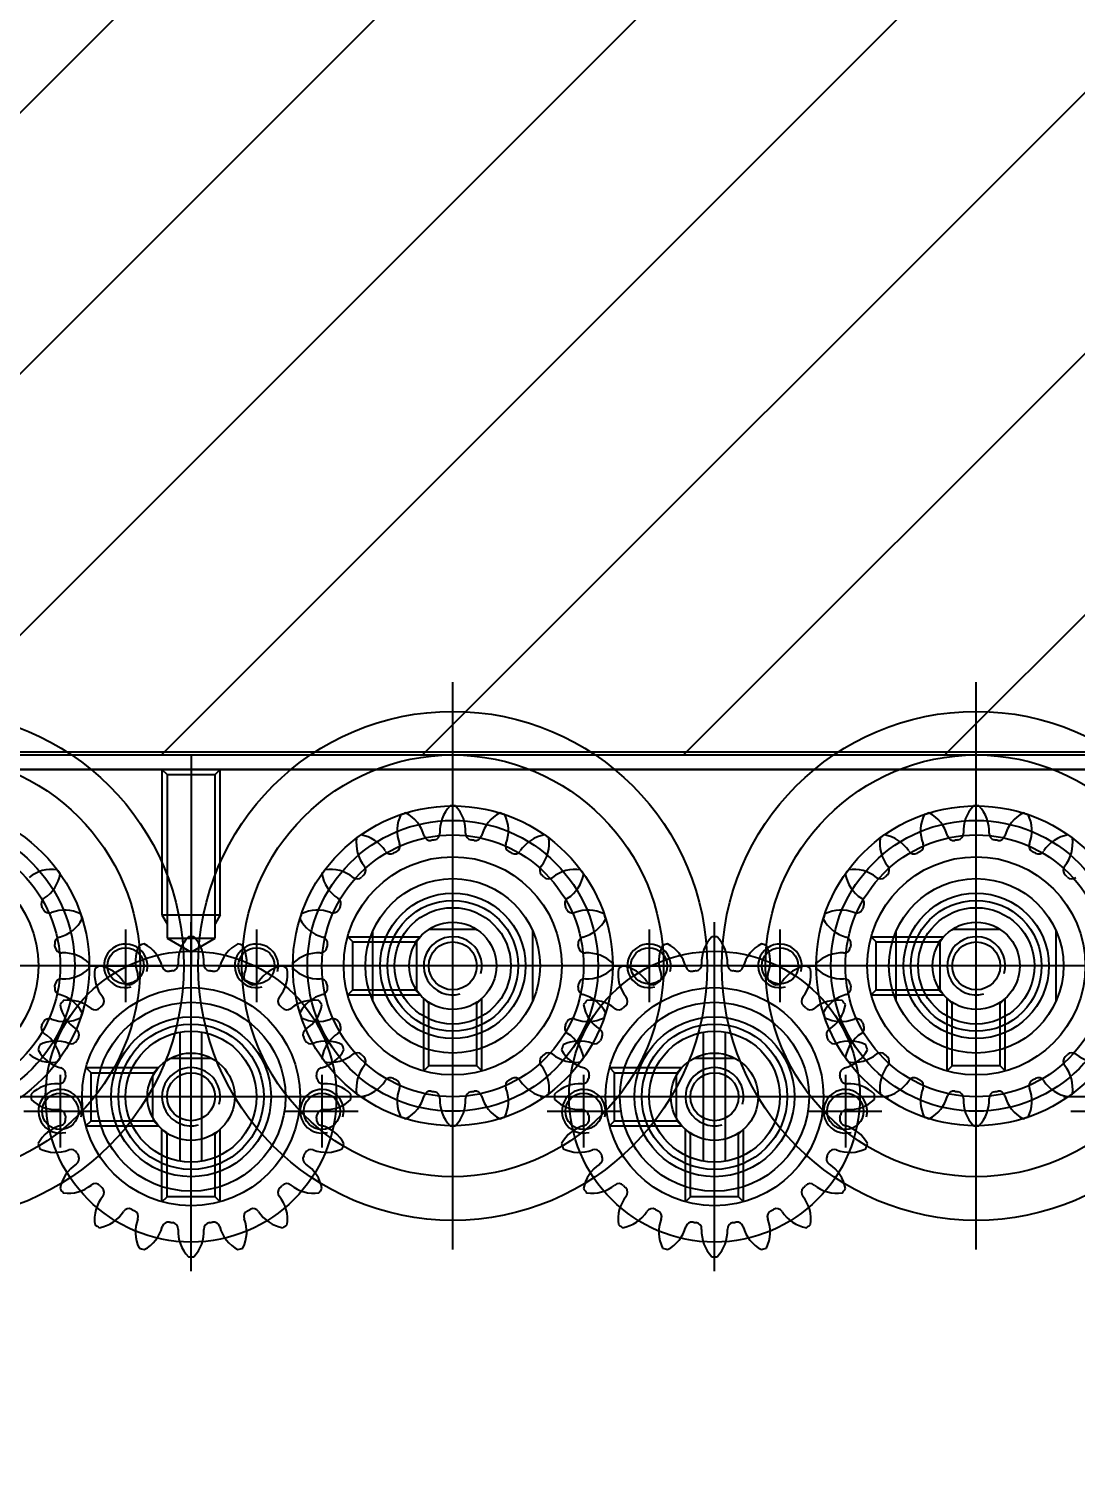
# Model space of a CAD drawing. Header units: inches. Extents: x 0 to 77285, y -118 to 40065.
# Drawn here: x 15942.5 to 16014.5, y 25645.6 to 25745.5 of the extents above; entities that cross this region are included whole.
import ezdxf

# ---------------------------------------------------------------- set-up
doc = ezdxf.new("R2010")
doc.units = ezdxf.units.IN
doc.header["$LTSCALE"] = 5
doc.header["$MEASUREMENT"] = 0
doc.layers.add('A', color=8, linetype='Continuous')
doc.styles.add('SCI', font='')
doc.styles.get('SCI').set_extended_font_data('Gulim')
doc.dimstyles.new('SCH', dxfattribs={"dimtxt": 2.5, "dimasz": 2, "dimexe": 1.25, "dimexo": 0.625, "dimtad": 1, "dimdec": 8, "dimtxsty": 'SCI', "dimcen": 2.5, "dimclrd": 4, "dimclre": 4, "dimclrt": 7, "dimadec": 8, "dimazin": 2, "dimtfac": 1, "dimtdec": 8, "dimtmove": 0, "dimatfit": 3, "dimfxl": 1, "dimarcsym": 0})

# ---------------------------------------------------------------- blocks, each defined once
blk = doc.blocks.new('A$Cc399747e')
h = blk.add_hatch()
h.set_pattern_fill('ANSI31', color=256, scale=4)
h.set_pattern_definition([(45, (8624.277, 63861.461), (-8.980256, 8.980256), [])])
h.paths.add_polyline_path([(1444.797, 581), (1044.797, 581), (1044.797, 281), (1444.797, 281)])
for p, q in [((1293.797, 616.5), (1293.797, 592.5)), ((1329.797, 616.5), (1329.797, 592.5)), ((1275.797, 615), (1275.797, 576)), ((1311.797, 615), (1311.797, 576)), ((1291.797, 611.729), (1291.797, 606.736)), ((1291.797, 611.729), (1292.147, 611.379)), ((1293.797, 612), (1293.797, 597)), ((1295.797, 611.729), (1295.447, 611.379)), ((1295.797, 611.729), (1295.797, 606.736)), ((1327.797, 611.729), (1327.797, 606.736)), ((1327.797, 611.729), (1328.147, 611.379)), ((1329.797, 612), (1329.797, 597)), ((1331.797, 611.729), (1331.447, 611.379)), ((1331.797, 611.729), (1331.797, 606.736)), ((1292.147, 611.379), (1295.447, 611.379)), ((1292.147, 611.379), (1292.147, 607.086)), ((1295.447, 611.379), (1295.447, 607.086)), ((1328.147, 611.379), (1331.447, 611.379)), ((1328.147, 611.379), (1328.147, 607.086)), ((1331.447, 611.379), (1331.447, 607.086)), ((1293.797, 610), (1293.797, 599)), ((1329.797, 610), (1329.797, 599)), ((1275.797, 608.5), (1275.797, 582.5)), ((1293.047, 608.937), (1293.047, 600.063)), ((1294.547, 608.937), (1294.547, 600.063)), ((1311.797, 608.5), (1311.797, 582.5)), ((1329.047, 608.937), (1329.047, 600.063)), ((1330.547, 608.937), (1330.547, 600.063)), ((1275.797, 607.5), (1275.797, 583.5)), ((1284.797, 603), (1284.797, 608)), ((1302.797, 603), (1302.797, 608)), ((1311.797, 607.5), (1311.797, 583.5)), ((1320.797, 603), (1320.797, 608)), ((1338.797, 603), (1338.797, 608)), ((1292.147, 607.086), (1291.797, 606.736)), ((1292.147, 607.086), (1292.277, 607.086)), ((1295.318, 607.086), (1295.447, 607.086)), ((1295.447, 607.086), (1295.797, 606.736)), ((1301.026, 606.5), (1296.033, 606.5)), ((1296.383, 606.15), (1296.033, 606.5)), ((1301.026, 606.5), (1300.676, 606.15)), ((1328.147, 607.086), (1327.797, 606.736)), ((1328.147, 607.086), (1328.277, 607.086)), ((1331.318, 607.086), (1331.447, 607.086)), ((1331.447, 607.086), (1331.797, 606.736)), ((1337.026, 606.5), (1332.033, 606.5)), ((1332.383, 606.15), (1332.033, 606.5)), ((1337.026, 606.5), (1336.676, 606.15)), ((1269.297, 605.5), (1264.297, 605.5)), ((1287.297, 605.5), (1282.297, 605.5)), ((1296.383, 606.15), (1296.383, 606.021)), ((1300.676, 606.15), (1296.383, 606.15)), ((1296.438, 603.077), (1296.438, 605.923)), ((1305.297, 605.5), (1300.297, 605.5)), ((1300.676, 606.15), (1300.676, 602.85)), ((1323.297, 605.5), (1318.297, 605.5)), ((1332.383, 606.15), (1332.383, 606.021)), ((1336.676, 606.15), (1332.383, 606.15)), ((1332.438, 603.077), (1332.438, 605.923)), ((1341.297, 605.5), (1336.297, 605.5)), ((1336.676, 606.15), (1336.676, 602.85)), ((1245.797, 604.5), (1269.797, 604.5)), ((1281.797, 604.5), (1305.797, 604.5)), ((1286.297, 604.5), (1301.297, 604.5)), ((1288.297, 604.5), (1299.297, 604.5)), ((1317.797, 604.5), (1341.797, 604.5)), ((1322.297, 604.5), (1337.297, 604.5)), ((1324.297, 604.5), (1335.297, 604.5)), ((1273.797, 602.729), (1273.797, 597.736)), ((1273.797, 602.729), (1274.147, 602.379)), ((1277.797, 602.729), (1277.447, 602.379)), ((1277.797, 602.729), (1277.797, 597.736)), ((1296.383, 602.85), (1296.033, 602.5)), ((1301.026, 602.5), (1296.033, 602.5)), ((1296.383, 602.979), (1296.383, 602.85)), ((1300.676, 602.85), (1296.383, 602.85)), ((1301.026, 602.5), (1300.676, 602.85)), ((1309.797, 602.729), (1309.797, 597.736)), ((1309.797, 602.729), (1310.147, 602.379)), ((1313.797, 602.729), (1313.447, 602.379)), ((1313.797, 602.729), (1313.797, 597.736)), ((1332.383, 602.85), (1332.033, 602.5)), ((1337.026, 602.5), (1332.033, 602.5)), ((1332.383, 602.979), (1332.383, 602.85)), ((1336.676, 602.85), (1332.383, 602.85)), ((1337.026, 602.5), (1336.676, 602.85)), ((1274.147, 602.379), (1277.447, 602.379)), ((1274.147, 602.379), (1274.147, 598.086)), ((1277.447, 602.379), (1277.447, 598.086)), ((1295.22, 601.859), (1292.374, 601.859)), ((1310.147, 602.379), (1313.447, 602.379)), ((1310.147, 602.379), (1310.147, 598.086)), ((1313.447, 602.379), (1313.447, 598.086)), ((1331.22, 601.859), (1328.374, 601.859)), ((1270.297, 597.898), (1270.297, 593.102)), ((1274.147, 598.086), (1273.797, 597.736)), ((1274.147, 598.086), (1274.277, 598.086)), ((1277.318, 598.086), (1277.447, 598.086)), ((1277.447, 598.086), (1277.797, 597.736)), ((1283.026, 597.5), (1278.033, 597.5)), ((1278.383, 597.15), (1278.033, 597.5)), ((1281.297, 597.898), (1281.297, 593.102)), ((1283.026, 597.5), (1282.676, 597.15)), ((1289.297, 593), (1289.297, 598)), ((1298.297, 593), (1298.297, 598)), ((1306.297, 597.898), (1306.297, 593.102)), ((1310.147, 598.086), (1309.797, 597.736)), ((1310.147, 598.086), (1310.277, 598.086)), ((1313.318, 598.086), (1313.447, 598.086)), ((1313.447, 598.086), (1313.797, 597.736)), ((1319.026, 597.5), (1314.033, 597.5)), ((1314.383, 597.15), (1314.033, 597.5)), ((1317.297, 597.898), (1317.297, 593.102)), ((1319.026, 597.5), (1318.676, 597.15)), ((1325.297, 593), (1325.297, 598)), ((1334.297, 593), (1334.297, 598)), ((1278.298, 593.843), (1278.298, 597.157)), ((1278.383, 597.15), (1278.383, 597.021)), ((1282.676, 597.15), (1278.383, 597.15)), ((1282.676, 597.15), (1282.676, 593.85)), ((1314.298, 593.843), (1314.298, 597.157)), ((1314.383, 597.15), (1314.383, 597.021)), ((1318.676, 597.15), (1314.383, 597.15)), ((1318.676, 597.15), (1318.676, 593.85)), ((1256.297, 595.5), (1295.297, 595.5)), ((1262.797, 595.5), (1288.797, 595.5)), ((1263.797, 595.5), (1287.797, 595.5)), ((1291.797, 595.5), (1286.797, 595.5)), ((1292.297, 595.5), (1331.297, 595.5)), ((1300.797, 595.5), (1295.797, 595.5)), ((1298.797, 595.5), (1324.797, 595.5)), ((1299.797, 595.5), (1323.797, 595.5)), ((1327.797, 595.5), (1322.797, 595.5)), ((1328.297, 595.5), (1367.297, 595.5)), ((1329.797, 581), (1329.797, 595.553)), ((1336.797, 595.5), (1331.797, 595.5)), ((1334.797, 595.5), (1360.797, 595.5)), ((1335.797, 595.5), (1359.797, 595.5)), ((1329.797, 594.553), (1328.147, 593.6)), ((1331.447, 593.6), (1329.797, 594.553)), ((1278.383, 593.85), (1278.033, 593.5)), ((1283.026, 593.5), (1278.033, 593.5)), ((1278.383, 593.979), (1278.383, 593.85)), ((1282.676, 593.85), (1278.383, 593.85)), ((1283.026, 593.5), (1282.676, 593.85)), ((1314.383, 593.85), (1314.033, 593.5)), ((1319.026, 593.5), (1314.033, 593.5)), ((1314.383, 593.979), (1314.383, 593.85)), ((1318.676, 593.85), (1314.383, 593.85)), ((1319.026, 593.5), (1318.676, 593.85)), ((1331.447, 593.6), (1328.147, 593.6)), ((1328.147, 593.6), (1328.147, 582.35)), ((1331.447, 582.35), (1331.447, 593.6)), ((1274.14, 592.999), (1277.454, 592.999)), ((1310.14, 592.999), (1313.454, 592.999)), ((1327.797, 592), (1328.147, 592.606)), ((1331.797, 592), (1331.447, 592.606)), ((1331.797, 592), (1327.797, 592)), ((1327.797, 592), (1327.797, 582)), ((1331.797, 582), (1331.797, 592)), ((1617.797, 582), (1042.797, 582)), ((1328.147, 582.35), (1327.797, 582)), ((1331.447, 582.35), (1328.147, 582.35)), ((1331.797, 582), (1331.447, 582.35)), ((1444.797, 581), (1044.797, 581)), ((1444.797, 581), (1044.797, 581))]:
    blk.add_line(p, q)
at = {"ltscale": 3}
for p, q in [((1042.797, 582), (1617.797, 582)), ((1042.797, 580.8), (1617.797, 580.8))]:
    blk.add_line(p, q, dxfattribs=at)
for centre, radius in [((1293.797, 604.5), 10), ((1329.797, 604.5), 10), ((1275.797, 595.5), 17.5), ((1311.797, 595.5), 17.5), ((1347.797, 595.5), 17.5), ((1293.797, 604.5), 7.5), ((1329.797, 604.5), 7.5), ((1293.797, 604.5), 6.5), ((1329.797, 604.5), 6.5), ((1275.797, 595.5), 14.5), ((1293.797, 604.5), 5.5), ((1293.797, 604.5), 5), ((1311.797, 595.5), 14.5), ((1329.797, 604.5), 5.5), ((1329.797, 604.5), 5), ((1347.797, 595.5), 14.5), ((1293.797, 604.5), 4.5), ((1293.797, 604.5), 4.5), ((1329.797, 604.5), 4.5), ((1329.797, 604.5), 4.5), ((1293.797, 604.5), 3), ((1293.797, 604.5), 3), ((1329.797, 604.5), 3), ((1329.797, 604.5), 3), ((1275.797, 595.5), 11), ((1284.797, 605.5), 1.25), ((1311.797, 595.5), 11), ((1302.797, 605.5), 1.25), ((1320.797, 605.5), 1.25), ((1347.797, 595.5), 11), ((1338.797, 605.5), 1.25), ((1275.797, 595.5), 10), ((1293.797, 604.5), 1.65), ((1311.797, 595.5), 10), ((1329.797, 604.5), 1.65), ((1347.797, 595.5), 10), ((1275.797, 595.5), 9), ((1311.797, 595.5), 9), ((1347.797, 595.5), 9), ((1275.797, 595.5), 7.5), ((1311.797, 595.5), 7.5), ((1347.797, 595.5), 7.5), ((1275.797, 595.5), 6), ((1311.797, 595.5), 6), ((1275.797, 595.5), 5), ((1311.797, 595.5), 5), ((1275.797, 595.5), 4.5), ((1275.797, 595.5), 4), ((1311.797, 595.5), 4.5), ((1311.797, 595.5), 4), ((1275.797, 595.5), 3), ((1275.797, 595.5), 3), ((1311.797, 595.5), 3), ((1311.797, 595.5), 3), ((1275.797, 595.5), 1.65), ((1289.297, 595.5), 1.25), ((1298.297, 595.5), 1.25), ((1311.797, 595.5), 1.65), ((1325.297, 595.5), 1.25), ((1334.297, 595.5), 1.25)]:
    blk.add_circle(centre, radius)
for centre, radius, start, end in [((1295.409, 613.758), 2.5, 135.86546, 183.15785), ((1293.797, 604.5), 11, 90, 90.94936), ((1293.797, 604.5), 11, 89.05064, 90), ((1292.185, 613.758), 2.5, 356.84215, 44.13454), ((1331.409, 613.758), 2.5, 135.86546, 183.15785), ((1329.797, 604.5), 11, 90, 90.94936), ((1329.797, 604.5), 11, 89.05064, 90), ((1328.185, 613.758), 2.5, 356.84215, 44.13454), ((1292.47, 613.803), 2.5, 153.86546, 201.15785), ((1293.797, 604.5), 11, 108, 108.94936), ((1293.797, 604.5), 11, 107.05064, 108), ((1289.403, 612.806), 2.5, 14.84215, 62.13454), ((1298.191, 612.806), 2.5, 117.86546, 165.15785), ((1293.797, 604.5), 11, 72, 72.94936), ((1293.797, 604.5), 11, 71.05064, 72), ((1295.125, 613.803), 2.5, 338.84215, 26.13454), ((1328.47, 613.803), 2.5, 153.86546, 201.15785), ((1329.797, 604.5), 11, 108, 108.94936), ((1329.797, 604.5), 11, 107.05064, 108), ((1325.403, 612.806), 2.5, 14.84215, 62.13454), ((1334.191, 612.806), 2.5, 117.86546, 165.15785), ((1329.797, 604.5), 11, 72, 72.94936), ((1329.797, 604.5), 11, 71.05064, 72), ((1331.125, 613.803), 2.5, 338.84215, 26.13454), ((1293.797, 604.5), 11, 125.05064, 126), ((1287.052, 611.042), 2.5, 32.84215, 80.13454), ((1292.247, 613.56), 0.442, 194.84215, 279.71096), ((1292.472, 613.596), 0.442, 278.28904, 3.15785), ((1295.122, 613.596), 0.442, 176.84215, 261.71096), ((1295.348, 613.56), 0.442, 260.28904, 345.15785), ((1300.543, 611.042), 2.5, 99.86546, 147.15785), ((1293.797, 604.5), 11, 54, 54.94936), ((1329.797, 604.5), 11, 125.05064, 126), ((1323.052, 611.042), 2.5, 32.84215, 80.13454), ((1328.247, 613.56), 0.442, 194.84215, 279.71096), ((1328.472, 613.596), 0.442, 278.28904, 3.15785), ((1331.122, 613.596), 0.442, 176.84215, 261.71096), ((1331.348, 613.56), 0.442, 260.28904, 345.15785), ((1336.543, 611.042), 2.5, 99.86546, 147.15785), ((1329.797, 604.5), 11, 54, 54.94936), ((1289.66, 612.937), 2.5, 171.86546, 219.15785), ((1293.797, 604.5), 11, 126, 126.94936), ((1289.726, 612.741), 0.442, 296.28904, 21.15785), ((1293.797, 604.5), 8.75, 99, 99.71096), ((1293.797, 604.5), 8.75, 98.28904, 99), ((1293.797, 604.5), 8.75, 81, 81.71096), ((1293.797, 604.5), 8.75, 80.28904, 81), ((1297.868, 612.741), 0.442, 158.84215, 243.71096), ((1297.935, 612.937), 2.5, 320.84215, 8.13454), ((1293.797, 604.5), 11, 53.05064, 54), ((1325.66, 612.937), 2.5, 171.86546, 219.15785), ((1329.797, 604.5), 11, 126, 126.94936), ((1325.726, 612.741), 0.442, 296.28904, 21.15785), ((1329.797, 604.5), 8.75, 99, 99.71096), ((1329.797, 604.5), 8.75, 98.28904, 99), ((1329.797, 604.5), 8.75, 81, 81.71096), ((1329.797, 604.5), 8.75, 80.28904, 81), ((1333.868, 612.741), 0.442, 158.84215, 243.71096), ((1333.935, 612.937), 2.5, 320.84215, 8.13454), ((1329.797, 604.5), 11, 53.05064, 54), ((1289.523, 612.637), 0.442, 212.84215, 297.71096), ((1293.797, 604.5), 8.75, 117, 117.71096), ((1293.797, 604.5), 8.75, 116.28904, 117), ((1293.797, 604.5), 8.75, 63, 63.71096), ((1293.797, 604.5), 8.75, 62.28904, 63), ((1298.071, 612.637), 0.442, 242.28904, 327.15785), ((1325.523, 612.637), 0.442, 212.84215, 297.71096), ((1329.797, 604.5), 8.75, 117, 117.71096), ((1329.797, 604.5), 8.75, 116.28904, 117), ((1329.797, 604.5), 8.75, 63, 63.71096), ((1329.797, 604.5), 8.75, 62.28904, 63), ((1334.071, 612.637), 0.442, 242.28904, 327.15785), ((1293.797, 604.5), 11, 144, 144.94936), ((1287.255, 611.246), 2.5, 189.86546, 237.15785), ((1293.797, 604.5), 11, 143.05064, 144), ((1285.36, 608.637), 2.5, 50.84215, 98.13454), ((1287.218, 610.918), 0.442, 230.84215, 315.71096), ((1293.797, 604.5), 8.75, 135, 135.71096), ((1293.797, 604.5), 8.75, 134.28904, 135), ((1287.379, 611.08), 0.442, 314.28904, 39.15785), ((1300.215, 611.08), 0.442, 140.84215, 225.71096), ((1293.797, 604.5), 8.75, 45, 45.71096), ((1293.797, 604.5), 8.75, 44.28904, 45), ((1300.377, 610.918), 0.442, 224.28904, 309.15785), ((1302.234, 608.637), 2.5, 81.86546, 129.15785), ((1300.339, 611.246), 2.5, 302.84215, 350.13454), ((1293.797, 604.5), 11, 36, 36.94936), ((1293.797, 604.5), 11, 35.05064, 36), ((1329.797, 604.5), 11, 144, 144.94936), ((1323.255, 611.246), 2.5, 189.86546, 237.15785), ((1329.797, 604.5), 11, 143.05064, 144), ((1321.36, 608.637), 2.5, 50.84215, 98.13454), ((1323.218, 610.918), 0.442, 230.84215, 315.71096), ((1329.797, 604.5), 8.75, 135, 135.71096), ((1329.797, 604.5), 8.75, 134.28904, 135), ((1323.379, 611.08), 0.442, 314.28904, 39.15785), ((1336.215, 611.08), 0.442, 140.84215, 225.71096), ((1329.797, 604.5), 8.75, 45, 45.71096), ((1329.797, 604.5), 8.75, 44.28904, 45), ((1336.377, 610.918), 0.442, 224.28904, 309.15785), ((1338.234, 608.637), 2.5, 81.86546, 129.15785), ((1336.339, 611.246), 2.5, 302.84215, 350.13454), ((1329.797, 604.5), 11, 36, 36.94936), ((1329.797, 604.5), 11, 35.05064, 36), ((1285.66, 608.774), 0.442, 332.28904, 57.15785), ((1293.797, 604.5), 8.75, 153, 153.71096), ((1293.797, 604.5), 8.75, 152.28904, 153), ((1301.935, 608.774), 0.442, 122.84215, 207.71096), ((1293.797, 604.5), 8.75, 27, 27.71096), ((1293.797, 604.5), 8.75, 26.28904, 27), ((1321.66, 608.774), 0.442, 332.28904, 57.15785), ((1329.797, 604.5), 8.75, 153, 153.71096), ((1329.797, 604.5), 8.75, 152.28904, 153), ((1337.935, 608.774), 0.442, 122.84215, 207.71096), ((1329.797, 604.5), 8.75, 27, 27.71096), ((1329.797, 604.5), 8.75, 26.28904, 27), ((1293.797, 604.5), 11, 162, 162.94936), ((1285.491, 608.894), 2.5, 207.86546, 255.15785), ((1293.797, 604.5), 11, 161.05064, 162), ((1284.495, 605.828), 2.5, 68.84215, 116.13454), ((1285.556, 608.571), 0.442, 248.84215, 333.71096), ((1302.038, 608.571), 0.442, 206.28904, 291.15785), ((1303.1, 605.828), 2.5, 63.86546, 111.15785), ((1302.104, 608.894), 2.5, 284.84215, 332.13454), ((1293.797, 604.5), 11, 18, 18.94936), ((1293.797, 604.5), 11, 17.05064, 18), ((1329.797, 604.5), 11, 162, 162.94936), ((1321.491, 608.894), 2.5, 207.86546, 255.15785), ((1329.797, 604.5), 11, 161.05064, 162), ((1320.495, 605.828), 2.5, 68.84215, 116.13454), ((1321.556, 608.571), 0.442, 248.84215, 333.71096), ((1338.038, 608.571), 0.442, 206.28904, 291.15785), ((1339.1, 605.828), 2.5, 63.86546, 111.15785), ((1338.104, 608.894), 2.5, 284.84215, 332.13454), ((1329.797, 604.5), 11, 18, 18.94936), ((1329.797, 604.5), 11, 17.05064, 18), ((1277.409, 604.758), 2.5, 135.86546, 183.15785), ((1275.797, 595.5), 11, 90, 90.94936), ((1275.797, 595.5), 11, 89.05064, 90), ((1274.185, 604.758), 2.5, 356.84215, 44.13454), ((1284.797, 605.5), 1.5, 165, 105), ((1284.737, 606.051), 0.442, 350.28904, 75.15785), ((1293.797, 604.5), 2, 165, 105), ((1302.797, 605.5), 1.5, 165, 105), ((1302.857, 606.051), 0.442, 104.84215, 189.71096), ((1313.409, 604.758), 2.5, 135.86546, 183.15785), ((1311.797, 595.5), 11, 90, 90.94936), ((1311.797, 595.5), 11, 89.05064, 90), ((1310.185, 604.758), 2.5, 356.84215, 44.13454), ((1320.797, 605.5), 1.5, 165, 105), ((1320.737, 606.051), 0.442, 350.28904, 75.15785), ((1329.797, 604.5), 2, 165, 105), ((1338.797, 605.5), 1.5, 165, 105), ((1338.857, 606.051), 0.442, 104.84215, 189.71096), ((1274.47, 604.803), 2.5, 153.86546, 201.15785), ((1275.797, 595.5), 11, 108, 108.94936), ((1275.797, 595.5), 11, 107.05064, 108), ((1271.403, 603.806), 2.5, 14.84215, 62.13454), ((1280.191, 603.806), 2.5, 117.86546, 165.15785), ((1275.797, 595.5), 11, 72, 72.94936), ((1275.797, 595.5), 11, 71.05064, 72), ((1277.125, 604.803), 2.5, 338.84215, 26.13454), ((1284.702, 605.825), 0.442, 266.84215, 351.71096), ((1293.797, 604.5), 8.75, 171, 171.71096), ((1293.797, 604.5), 8.75, 170.28904, 171), ((1293.797, 604.5), 8.75, 9, 9.71096), ((1293.797, 604.5), 8.75, 8.28904, 9), ((1302.893, 605.825), 0.442, 188.28904, 273.15785), ((1310.47, 604.803), 2.5, 153.86546, 201.15785), ((1311.797, 595.5), 11, 108, 108.94936), ((1311.797, 595.5), 11, 107.05064, 108), ((1307.403, 603.806), 2.5, 14.84215, 62.13454), ((1316.191, 603.806), 2.5, 117.86546, 165.15785), ((1311.797, 595.5), 11, 72, 72.94936), ((1311.797, 595.5), 11, 71.05064, 72), ((1313.125, 604.803), 2.5, 338.84215, 26.13454), ((1320.702, 605.825), 0.442, 266.84215, 351.71096), ((1329.797, 604.5), 8.75, 171, 171.71096), ((1329.797, 604.5), 8.75, 170.28904, 171), ((1329.797, 604.5), 8.75, 9, 9.71096), ((1329.797, 604.5), 8.75, 8.28904, 9), ((1338.893, 605.825), 0.442, 188.28904, 273.15785), ((1275.797, 595.5), 11, 125.05064, 126), ((1269.052, 602.042), 2.5, 32.84215, 80.13454), ((1274.472, 604.596), 0.442, 278.28904, 3.15785), ((1277.122, 604.596), 0.442, 176.84215, 261.71096), ((1282.543, 602.042), 2.5, 99.86546, 147.15785), ((1275.797, 595.5), 11, 54, 54.94936), ((1293.797, 604.5), 11, 179.05064, 180), ((1293.797, 604.5), 11, 180, 180.94936), ((1284.54, 602.888), 2.5, 86.84215, 134.13454), ((1303.055, 602.888), 2.5, 45.86546, 93.15785), ((1293.797, 604.5), 11, 360, 0.94936), ((1293.797, 604.5), 11, 359.05064, 0), ((1311.797, 595.5), 11, 125.05064, 126), ((1305.052, 602.042), 2.5, 32.84215, 80.13454), ((1310.472, 604.596), 0.442, 278.28904, 3.15785), ((1313.122, 604.596), 0.442, 176.84215, 261.71096), ((1318.543, 602.042), 2.5, 99.86546, 147.15785), ((1311.797, 595.5), 11, 54, 54.94936), ((1329.797, 604.5), 11, 179.05064, 180), ((1329.797, 604.5), 11, 180, 180.94936), ((1320.54, 602.888), 2.5, 86.84215, 134.13454), ((1339.055, 602.888), 2.5, 45.86546, 93.15785), ((1329.797, 604.5), 11, 360, 0.94936), ((1329.797, 604.5), 11, 359.05064, 0), ((1271.66, 603.937), 2.5, 171.86546, 219.15785), ((1275.797, 595.5), 11, 126, 126.94936), ((1271.726, 603.741), 0.442, 296.28904, 21.15785), ((1274.247, 604.56), 0.442, 194.84215, 279.71096), ((1275.797, 595.5), 8.75, 99, 99.71096), ((1275.797, 595.5), 8.75, 98.28904, 99), ((1275.797, 595.5), 8.75, 81, 81.71096), ((1275.797, 595.5), 8.75, 80.28904, 81), ((1277.348, 604.56), 0.442, 260.28904, 345.15785), ((1279.868, 603.741), 0.442, 158.84215, 243.71096), ((1279.935, 603.937), 2.5, 320.84215, 8.13454), ((1275.797, 595.5), 11, 53.05064, 54), ((1284.54, 606.112), 2.5, 225.86546, 273.15785), ((1284.702, 603.175), 0.442, 8.28904, 93.15785), ((1302.893, 603.175), 0.442, 86.84215, 171.71096), ((1303.055, 606.112), 2.5, 266.84215, 314.13454), ((1307.66, 603.937), 2.5, 171.86546, 219.15785), ((1311.797, 595.5), 11, 126, 126.94936), ((1307.726, 603.741), 0.442, 296.28904, 21.15785), ((1310.247, 604.56), 0.442, 194.84215, 279.71096), ((1311.797, 595.5), 8.75, 99, 99.71096), ((1311.797, 595.5), 8.75, 98.28904, 99), ((1311.797, 595.5), 8.75, 81, 81.71096), ((1311.797, 595.5), 8.75, 80.28904, 81), ((1313.348, 604.56), 0.442, 260.28904, 345.15785), ((1315.868, 603.741), 0.442, 158.84215, 243.71096), ((1315.935, 603.937), 2.5, 320.84215, 8.13454), ((1311.797, 595.5), 11, 53.05064, 54), ((1320.54, 606.112), 2.5, 225.86546, 273.15785), ((1320.702, 603.175), 0.442, 8.28904, 93.15785), ((1338.893, 603.175), 0.442, 86.84215, 171.71096), ((1339.055, 606.112), 2.5, 266.84215, 314.13454), ((1271.523, 603.637), 0.442, 212.84215, 297.71096), ((1275.797, 595.5), 8.75, 117, 117.71096), ((1275.797, 595.5), 8.75, 116.28904, 117), ((1275.797, 595.5), 8.75, 63, 63.71096), ((1275.797, 595.5), 8.75, 62.28904, 63), ((1280.071, 603.637), 0.442, 242.28904, 327.15785), ((1285.491, 600.106), 2.5, 104.84215, 152.13454), ((1284.737, 602.95), 0.442, 284.84215, 9.71096), ((1293.797, 604.5), 8.75, 188.28904, 189), ((1293.797, 604.5), 8.75, 189, 189.71096), ((1302.857, 602.95), 0.442, 170.28904, 255.15785), ((1293.797, 604.5), 8.75, 350.28904, 351), ((1293.797, 604.5), 8.75, 351, 351.71096), ((1302.104, 600.106), 2.5, 27.86546, 75.15785), ((1307.523, 603.637), 0.442, 212.84215, 297.71096), ((1311.797, 595.5), 8.75, 117, 117.71096), ((1311.797, 595.5), 8.75, 116.28904, 117), ((1311.797, 595.5), 8.75, 63, 63.71096), ((1311.797, 595.5), 8.75, 62.28904, 63), ((1316.071, 603.637), 0.442, 242.28904, 327.15785), ((1321.491, 600.106), 2.5, 104.84215, 152.13454), ((1320.737, 602.95), 0.442, 284.84215, 9.71096), ((1329.797, 604.5), 8.75, 188.28904, 189), ((1329.797, 604.5), 8.75, 189, 189.71096), ((1338.857, 602.95), 0.442, 170.28904, 255.15785), ((1329.797, 604.5), 8.75, 350.28904, 351), ((1329.797, 604.5), 8.75, 351, 351.71096), ((1338.104, 600.106), 2.5, 27.86546, 75.15785), ((1267.36, 599.637), 2.5, 50.84215, 98.13454), ((1269.218, 601.918), 0.442, 230.84215, 315.71096), ((1275.797, 595.5), 8.75, 135, 135.71096), ((1275.797, 595.5), 8.75, 134.28904, 135), ((1269.379, 602.08), 0.442, 314.28904, 39.15785), ((1282.215, 602.08), 0.442, 140.84215, 225.71096), ((1275.797, 595.5), 8.75, 45, 45.71096), ((1275.797, 595.5), 8.75, 44.28904, 45), ((1282.377, 601.918), 0.442, 224.28904, 309.15785), ((1284.234, 599.637), 2.5, 81.86546, 129.15785), ((1282.339, 602.246), 2.5, 302.84215, 350.13454), ((1275.797, 595.5), 11, 36, 36.94936), ((1275.797, 595.5), 11, 35.05064, 36), ((1311.797, 595.5), 11, 144, 144.94936), ((1305.255, 602.246), 2.5, 189.86546, 237.15785), ((1311.797, 595.5), 11, 143.05064, 144), ((1303.36, 599.637), 2.5, 50.84215, 98.13454), ((1305.218, 601.918), 0.442, 230.84215, 315.71096), ((1311.797, 595.5), 8.75, 135, 135.71096), ((1311.797, 595.5), 8.75, 134.28904, 135), ((1305.379, 602.08), 0.442, 314.28904, 39.15785), ((1318.215, 602.08), 0.442, 140.84215, 225.71096), ((1311.797, 595.5), 8.75, 45, 45.71096), ((1311.797, 595.5), 8.75, 44.28904, 45), ((1318.377, 601.918), 0.442, 224.28904, 309.15785), ((1320.234, 599.637), 2.5, 81.86546, 129.15785), ((1318.339, 602.246), 2.5, 302.84215, 350.13454), ((1311.797, 595.5), 11, 36, 36.94936), ((1311.797, 595.5), 11, 35.05064, 36), ((1347.797, 595.5), 11, 144, 144.94936), ((1341.255, 602.246), 2.5, 189.86546, 237.15785), ((1347.797, 595.5), 11, 143.05064, 144), ((1339.36, 599.637), 2.5, 50.84215, 98.13454), ((1293.797, 604.5), 11, 197.05064, 198), ((1293.797, 604.5), 11, 198, 198.94936), ((1284.495, 603.172), 2.5, 243.86546, 291.15785), ((1285.556, 600.429), 0.442, 26.28904, 111.15785), ((1293.797, 604.5), 8.75, 206.28904, 207), ((1293.797, 604.5), 8.75, 207, 207.71096), ((1293.797, 604.5), 8.75, 332.28904, 333), ((1293.797, 604.5), 8.75, 333, 333.71096), ((1302.038, 600.429), 0.442, 68.84215, 153.71096), ((1303.1, 603.172), 2.5, 248.84215, 296.13454), ((1293.797, 604.5), 11, 341.05064, 342), ((1293.797, 604.5), 11, 342, 342.94936), ((1329.797, 604.5), 11, 197.05064, 198), ((1329.797, 604.5), 11, 198, 198.94936), ((1320.495, 603.172), 2.5, 243.86546, 291.15785), ((1321.556, 600.429), 0.442, 26.28904, 111.15785), ((1329.797, 604.5), 8.75, 206.28904, 207), ((1329.797, 604.5), 8.75, 207, 207.71096), ((1329.797, 604.5), 8.75, 332.28904, 333), ((1329.797, 604.5), 8.75, 333, 333.71096), ((1338.038, 600.429), 0.442, 68.84215, 153.71096), ((1339.1, 603.172), 2.5, 248.84215, 296.13454), ((1329.797, 604.5), 11, 341.05064, 342), ((1329.797, 604.5), 11, 342, 342.94936), ((1283.935, 599.774), 0.442, 122.84215, 207.71096), ((1275.797, 595.5), 8.75, 27, 27.71096), ((1275.797, 595.5), 8.75, 26.28904, 27), ((1287.255, 597.754), 2.5, 122.84215, 170.13454), ((1285.66, 600.226), 0.442, 302.84215, 27.71096), ((1301.935, 600.226), 0.442, 152.28904, 237.15785), ((1300.339, 597.754), 2.5, 9.86546, 57.15785), ((1303.66, 599.774), 0.442, 332.28904, 57.15785), ((1311.797, 595.5), 8.75, 153, 153.71096), ((1311.797, 595.5), 8.75, 152.28904, 153), ((1319.935, 599.774), 0.442, 122.84215, 207.71096), ((1311.797, 595.5), 8.75, 27, 27.71096), ((1311.797, 595.5), 8.75, 26.28904, 27), ((1323.255, 597.754), 2.5, 122.84215, 170.13454), ((1321.66, 600.226), 0.442, 302.84215, 27.71096), ((1337.935, 600.226), 0.442, 152.28904, 237.15785), ((1336.339, 597.754), 2.5, 9.86546, 57.15785), ((1339.66, 599.774), 0.442, 332.28904, 57.15785), ((1347.797, 595.5), 8.75, 153, 153.71096), ((1347.797, 595.5), 8.75, 152.28904, 153), ((1284.038, 599.571), 0.442, 206.28904, 291.15785), ((1285.1, 596.828), 2.5, 63.86546, 111.15785), ((1284.104, 599.894), 2.5, 284.84215, 332.13454), ((1275.797, 595.5), 11, 18, 18.94936), ((1275.797, 595.5), 11, 17.05064, 18), ((1287.218, 598.082), 0.442, 44.28904, 129.15785), ((1300.377, 598.082), 0.442, 50.84215, 135.71096), ((1311.797, 595.5), 11, 162, 162.94936), ((1303.491, 599.894), 2.5, 207.86546, 255.15785), ((1311.797, 595.5), 11, 161.05064, 162), ((1302.495, 596.828), 2.5, 68.84215, 116.13454), ((1303.556, 599.571), 0.442, 248.84215, 333.71096), ((1320.038, 599.571), 0.442, 206.28904, 291.15785), ((1321.1, 596.828), 2.5, 63.86546, 111.15785), ((1320.104, 599.894), 2.5, 284.84215, 332.13454), ((1311.797, 595.5), 11, 18, 18.94936), ((1311.797, 595.5), 11, 17.05064, 18), ((1323.218, 598.082), 0.442, 44.28904, 129.15785), ((1336.377, 598.082), 0.442, 50.84215, 135.71096), ((1347.797, 595.5), 11, 162, 162.94936), ((1339.491, 599.894), 2.5, 207.86546, 255.15785), ((1347.797, 595.5), 11, 161.05064, 162), ((1338.495, 596.828), 2.5, 68.84215, 116.13454), ((1339.556, 599.571), 0.442, 248.84215, 333.71096), ((1275.797, 595.5), 2, 165, 105), ((1284.857, 597.051), 0.442, 104.84215, 189.71096), ((1293.797, 604.5), 11, 215.05064, 216), ((1293.797, 604.5), 11, 216, 216.94936), ((1285.36, 600.363), 2.5, 261.86546, 309.15785), ((1289.66, 596.063), 2.5, 140.84215, 188.13454), ((1293.797, 604.5), 8.75, 224.28904, 225), ((1293.797, 604.5), 8.75, 225, 225.71096), ((1287.379, 597.921), 0.442, 320.84215, 45.71096), ((1300.215, 597.921), 0.442, 134.28904, 219.15785), ((1297.935, 596.063), 2.5, 351.86546, 39.15785), ((1293.797, 604.5), 8.75, 314.28904, 315), ((1293.797, 604.5), 8.75, 315, 315.71096), ((1302.234, 600.363), 2.5, 230.84215, 278.13454), ((1293.797, 604.5), 11, 323.05064, 324), ((1293.797, 604.5), 11, 324, 324.94936), ((1302.737, 597.051), 0.442, 350.28904, 75.15785), ((1311.797, 595.5), 2, 165, 105), ((1320.857, 597.051), 0.442, 104.84215, 189.71096), ((1329.797, 604.5), 11, 215.05064, 216), ((1329.797, 604.5), 11, 216, 216.94936), ((1321.36, 600.363), 2.5, 261.86546, 309.15785), ((1325.66, 596.063), 2.5, 140.84215, 188.13454), ((1329.797, 604.5), 8.75, 224.28904, 225), ((1329.797, 604.5), 8.75, 225, 225.71096), ((1323.379, 597.921), 0.442, 320.84215, 45.71096), ((1336.215, 597.921), 0.442, 134.28904, 219.15785), ((1333.935, 596.063), 2.5, 351.86546, 39.15785), ((1329.797, 604.5), 8.75, 314.28904, 315), ((1329.797, 604.5), 8.75, 315, 315.71096), ((1338.234, 600.363), 2.5, 230.84215, 278.13454), ((1329.797, 604.5), 11, 323.05064, 324), ((1329.797, 604.5), 11, 324, 324.94936), ((1338.737, 597.051), 0.442, 350.28904, 75.15785), ((1275.797, 595.5), 8.75, 9, 9.71096), ((1275.797, 595.5), 8.75, 8.28904, 9), ((1284.893, 596.825), 0.442, 188.28904, 273.15785), ((1287.052, 597.958), 2.5, 279.86546, 327.15785), ((1289.297, 595.5), 1.5, 165, 105), ((1289.523, 596.363), 0.442, 62.28904, 147.15785), ((1293.797, 604.5), 8.75, 242.28904, 243), ((1293.797, 604.5), 8.75, 243, 243.71096), ((1289.726, 596.259), 0.442, 338.84215, 63.71096), ((1298.297, 595.5), 1.5, 165, 105), ((1297.868, 596.259), 0.442, 116.28904, 201.15785), ((1293.797, 604.5), 8.75, 296.28904, 297), ((1293.797, 604.5), 8.75, 297, 297.71096), ((1298.071, 596.363), 0.442, 32.84215, 117.71096), ((1300.543, 597.958), 2.5, 212.84215, 260.13454), ((1302.702, 596.825), 0.442, 266.84215, 351.71096), ((1311.797, 595.5), 8.75, 171, 171.71096), ((1311.797, 595.5), 8.75, 170.28904, 171), ((1311.797, 595.5), 8.75, 9, 9.71096), ((1311.797, 595.5), 8.75, 8.28904, 9), ((1320.893, 596.825), 0.442, 188.28904, 273.15785), ((1323.052, 597.958), 2.5, 279.86546, 327.15785), ((1325.297, 595.5), 1.5, 165, 105), ((1325.523, 596.363), 0.442, 62.28904, 147.15785), ((1329.797, 604.5), 8.75, 242.28904, 243), ((1329.797, 604.5), 8.75, 243, 243.71096), ((1325.726, 596.259), 0.442, 338.84215, 63.71096), ((1334.297, 595.5), 1.5, 165, 105), ((1333.868, 596.259), 0.442, 116.28904, 201.15785), ((1329.797, 604.5), 8.75, 296.28904, 297), ((1329.797, 604.5), 8.75, 297, 297.71096), ((1334.071, 596.363), 0.442, 32.84215, 117.71096), ((1336.543, 597.958), 2.5, 212.84215, 260.13454), ((1338.702, 596.825), 0.442, 266.84215, 351.71096), ((1347.797, 595.5), 8.75, 171, 171.71096), ((1347.797, 595.5), 8.75, 170.28904, 171), ((1285.055, 593.888), 2.5, 45.86546, 93.15785), ((1275.797, 595.5), 11, 360, 0.94936), ((1275.797, 595.5), 11, 359.05064, 0), ((1293.797, 604.5), 11, 233.05064, 234), ((1293.797, 604.5), 11, 234, 234.94936), ((1292.47, 595.197), 2.5, 158.84215, 206.13454), ((1289.403, 596.194), 2.5, 297.86546, 345.15785), ((1292.247, 595.44), 0.442, 80.28904, 165.15785), ((1293.797, 604.5), 8.75, 260.28904, 261), ((1293.797, 604.5), 8.75, 261, 261.71096), ((1292.472, 595.405), 0.442, 356.84215, 81.71096), ((1295.122, 595.405), 0.442, 98.28904, 183.15785), ((1293.797, 604.5), 8.75, 278.28904, 279), ((1293.797, 604.5), 8.75, 279, 279.71096), ((1295.348, 595.44), 0.442, 14.84215, 99.71096), ((1298.191, 596.194), 2.5, 194.84215, 242.13454), ((1295.125, 595.197), 2.5, 333.86546, 21.15785), ((1293.797, 604.5), 11, 305.05064, 306), ((1293.797, 604.5), 11, 306, 306.94936), ((1311.797, 595.5), 11, 179.05064, 180), ((1311.797, 595.5), 11, 180, 180.94936), ((1302.54, 593.888), 2.5, 86.84215, 134.13454), ((1321.055, 593.888), 2.5, 45.86546, 93.15785), ((1311.797, 595.5), 11, 360, 0.94936), ((1311.797, 595.5), 11, 359.05064, 0), ((1329.797, 604.5), 11, 233.05064, 234), ((1329.797, 604.5), 11, 234, 234.94936), ((1328.47, 595.197), 2.5, 158.84215, 206.13454), ((1325.403, 596.194), 2.5, 297.86546, 345.15785), ((1328.247, 595.44), 0.442, 80.28904, 165.15785), ((1329.797, 604.5), 8.75, 260.28904, 261), ((1329.797, 604.5), 8.75, 261, 261.71096), ((1328.472, 595.405), 0.442, 356.84215, 81.71096), ((1331.122, 595.405), 0.442, 98.28904, 183.15785), ((1329.797, 604.5), 8.75, 278.28904, 279), ((1329.797, 604.5), 8.75, 279, 279.71096), ((1331.348, 595.44), 0.442, 14.84215, 99.71096), ((1334.191, 596.194), 2.5, 194.84215, 242.13454), ((1331.125, 595.197), 2.5, 333.86546, 21.15785), ((1329.797, 604.5), 11, 305.05064, 306), ((1329.797, 604.5), 11, 306, 306.94936), ((1347.797, 595.5), 11, 179.05064, 180), ((1347.797, 595.5), 11, 180, 180.94936), ((1338.54, 593.888), 2.5, 86.84215, 134.13454), ((1284.893, 594.175), 0.442, 86.84215, 171.71096), ((1285.055, 597.112), 2.5, 266.84215, 314.13454), ((1295.409, 595.242), 2.5, 176.84215, 224.13454), ((1292.185, 595.242), 2.5, 315.86546, 3.15785), ((1302.54, 597.112), 2.5, 225.86546, 273.15785), ((1302.702, 594.175), 0.442, 8.28904, 93.15785), ((1320.893, 594.175), 0.442, 86.84215, 171.71096), ((1321.055, 597.112), 2.5, 266.84215, 314.13454), ((1331.409, 595.242), 2.5, 176.84215, 224.13454), ((1328.185, 595.242), 2.5, 315.86546, 3.15785), ((1338.54, 597.112), 2.5, 225.86546, 273.15785), ((1338.702, 594.175), 0.442, 8.28904, 93.15785), ((1284.857, 593.95), 0.442, 170.28904, 255.15785), ((1275.797, 595.5), 8.75, 350.28904, 351), ((1275.797, 595.5), 8.75, 351, 351.71096), ((1284.104, 591.106), 2.5, 27.86546, 75.15785), ((1293.797, 604.5), 11, 251.05064, 252), ((1293.797, 604.5), 11, 252, 252.94936), ((1293.797, 604.5), 11, 269.05064, 270), ((1293.797, 604.5), 11, 270, 270.94936), ((1293.797, 604.5), 11, 287.05064, 288), ((1293.797, 604.5), 11, 288, 288.94936), ((1303.491, 591.106), 2.5, 104.84215, 152.13454), ((1302.737, 593.95), 0.442, 284.84215, 9.71096), ((1311.797, 595.5), 8.75, 188.28904, 189), ((1311.797, 595.5), 8.75, 189, 189.71096), ((1320.857, 593.95), 0.442, 170.28904, 255.15785), ((1311.797, 595.5), 8.75, 350.28904, 351), ((1311.797, 595.5), 8.75, 351, 351.71096), ((1320.104, 591.106), 2.5, 27.86546, 75.15785), ((1329.797, 604.5), 11, 251.05064, 252), ((1329.797, 604.5), 11, 252, 252.94936), ((1329.797, 604.5), 11, 269.05064, 270), ((1329.797, 604.5), 11, 270, 270.94936), ((1329.797, 604.5), 11, 287.05064, 288), ((1329.797, 604.5), 11, 288, 288.94936), ((1339.491, 591.106), 2.5, 104.84215, 152.13454), ((1338.737, 593.95), 0.442, 284.84215, 9.71096), ((1347.797, 595.5), 8.75, 188.28904, 189), ((1347.797, 595.5), 8.75, 189, 189.71096), ((1275.797, 595.5), 8.75, 332.28904, 333), ((1275.797, 595.5), 8.75, 333, 333.71096), ((1284.038, 591.429), 0.442, 68.84215, 153.71096), ((1285.1, 594.172), 2.5, 248.84215, 296.13454), ((1275.797, 595.5), 11, 341.05064, 342), ((1275.797, 595.5), 11, 342, 342.94936), ((1311.797, 595.5), 11, 197.05064, 198), ((1311.797, 595.5), 11, 198, 198.94936), ((1302.495, 594.172), 2.5, 243.86546, 291.15785), ((1303.556, 591.429), 0.442, 26.28904, 111.15785), ((1311.797, 595.5), 8.75, 206.28904, 207), ((1311.797, 595.5), 8.75, 207, 207.71096), ((1311.797, 595.5), 8.75, 332.28904, 333), ((1311.797, 595.5), 8.75, 333, 333.71096), ((1320.038, 591.429), 0.442, 68.84215, 153.71096), ((1321.1, 594.172), 2.5, 248.84215, 296.13454), ((1311.797, 595.5), 11, 341.05064, 342), ((1311.797, 595.5), 11, 342, 342.94936), ((1347.797, 595.5), 11, 197.05064, 198), ((1347.797, 595.5), 11, 198, 198.94936), ((1338.495, 594.172), 2.5, 243.86546, 291.15785), ((1339.556, 591.429), 0.442, 26.28904, 111.15785), ((1347.797, 595.5), 8.75, 206.28904, 207), ((1347.797, 595.5), 8.75, 207, 207.71096), ((1283.935, 591.226), 0.442, 152.28904, 237.15785), ((1282.339, 588.754), 2.5, 9.86546, 57.15785), ((1305.255, 588.754), 2.5, 122.84215, 170.13454), ((1303.66, 591.226), 0.442, 302.84215, 27.71096), ((1319.935, 591.226), 0.442, 152.28904, 237.15785), ((1318.339, 588.754), 2.5, 9.86546, 57.15785), ((1341.255, 588.754), 2.5, 122.84215, 170.13454), ((1339.66, 591.226), 0.442, 302.84215, 27.71096), ((1269.218, 589.082), 0.442, 44.28904, 129.15785), ((1282.377, 589.082), 0.442, 50.84215, 135.71096), ((1305.218, 589.082), 0.442, 44.28904, 129.15785), ((1318.377, 589.082), 0.442, 50.84215, 135.71096), ((1271.66, 587.063), 2.5, 140.84215, 188.13454), ((1275.797, 595.5), 8.75, 224.28904, 225), ((1275.797, 595.5), 8.75, 225, 225.71096), ((1269.379, 588.921), 0.442, 320.84215, 45.71096), ((1282.215, 588.921), 0.442, 134.28904, 219.15785), ((1279.935, 587.063), 2.5, 351.86546, 39.15785), ((1275.797, 595.5), 8.75, 314.28904, 315), ((1275.797, 595.5), 8.75, 315, 315.71096), ((1284.234, 591.363), 2.5, 230.84215, 278.13454), ((1275.797, 595.5), 11, 323.05064, 324), ((1275.797, 595.5), 11, 324, 324.94936), ((1311.797, 595.5), 11, 215.05064, 216), ((1311.797, 595.5), 11, 216, 216.94936), ((1303.36, 591.363), 2.5, 261.86546, 309.15785), ((1307.66, 587.063), 2.5, 140.84215, 188.13454), ((1311.797, 595.5), 8.75, 224.28904, 225), ((1311.797, 595.5), 8.75, 225, 225.71096), ((1305.379, 588.921), 0.442, 320.84215, 45.71096), ((1318.215, 588.921), 0.442, 134.28904, 219.15785), ((1315.935, 587.063), 2.5, 351.86546, 39.15785), ((1311.797, 595.5), 8.75, 314.28904, 315), ((1311.797, 595.5), 8.75, 315, 315.71096), ((1320.234, 591.363), 2.5, 230.84215, 278.13454), ((1311.797, 595.5), 11, 323.05064, 324), ((1311.797, 595.5), 11, 324, 324.94936), ((1347.797, 595.5), 11, 215.05064, 216), ((1347.797, 595.5), 11, 216, 216.94936), ((1339.36, 591.363), 2.5, 261.86546, 309.15785), ((1269.052, 588.958), 2.5, 279.86546, 327.15785), ((1271.523, 587.363), 0.442, 62.28904, 147.15785), ((1275.797, 595.5), 8.75, 242.28904, 243), ((1275.797, 595.5), 8.75, 243, 243.71096), ((1271.726, 587.259), 0.442, 338.84215, 63.71096), ((1279.868, 587.259), 0.442, 116.28904, 201.15785), ((1275.797, 595.5), 8.75, 296.28904, 297), ((1275.797, 595.5), 8.75, 297, 297.71096), ((1280.071, 587.363), 0.442, 32.84215, 117.71096), ((1282.543, 588.958), 2.5, 212.84215, 260.13454), ((1305.052, 588.958), 2.5, 279.86546, 327.15785), ((1307.523, 587.363), 0.442, 62.28904, 147.15785), ((1311.797, 595.5), 8.75, 242.28904, 243), ((1311.797, 595.5), 8.75, 243, 243.71096), ((1307.726, 587.259), 0.442, 338.84215, 63.71096), ((1315.868, 587.259), 0.442, 116.28904, 201.15785), ((1311.797, 595.5), 8.75, 296.28904, 297), ((1311.797, 595.5), 8.75, 297, 297.71096), ((1316.071, 587.363), 0.442, 32.84215, 117.71096), ((1318.543, 588.958), 2.5, 212.84215, 260.13454), ((1275.797, 595.5), 11, 233.05064, 234), ((1275.797, 595.5), 11, 234, 234.94936), ((1274.47, 586.197), 2.5, 158.84215, 206.13454), ((1271.403, 587.194), 2.5, 297.86546, 345.15785), ((1274.247, 586.44), 0.442, 80.28904, 165.15785), ((1275.797, 595.5), 8.75, 260.28904, 261), ((1275.797, 595.5), 8.75, 261, 261.71096), ((1274.472, 586.405), 0.442, 356.84215, 81.71096), ((1277.122, 586.405), 0.442, 98.28904, 183.15785), ((1275.797, 595.5), 8.75, 278.28904, 279), ((1275.797, 595.5), 8.75, 279, 279.71096), ((1277.348, 586.44), 0.442, 14.84215, 99.71096), ((1280.191, 587.194), 2.5, 194.84215, 242.13454), ((1277.125, 586.197), 2.5, 333.86546, 21.15785), ((1275.797, 595.5), 11, 305.05064, 306), ((1275.797, 595.5), 11, 306, 306.94936), ((1311.797, 595.5), 11, 233.05064, 234), ((1311.797, 595.5), 11, 234, 234.94936), ((1310.47, 586.197), 2.5, 158.84215, 206.13454), ((1307.403, 587.194), 2.5, 297.86546, 345.15785), ((1310.247, 586.44), 0.442, 80.28904, 165.15785), ((1311.797, 595.5), 8.75, 260.28904, 261), ((1311.797, 595.5), 8.75, 261, 261.71096), ((1310.472, 586.405), 0.442, 356.84215, 81.71096), ((1313.122, 586.405), 0.442, 98.28904, 183.15785), ((1311.797, 595.5), 8.75, 278.28904, 279), ((1311.797, 595.5), 8.75, 279, 279.71096), ((1313.348, 586.44), 0.442, 14.84215, 99.71096), ((1316.191, 587.194), 2.5, 194.84215, 242.13454), ((1313.125, 586.197), 2.5, 333.86546, 21.15785), ((1311.797, 595.5), 11, 305.05064, 306), ((1311.797, 595.5), 11, 306, 306.94936), ((1277.409, 586.242), 2.5, 176.84215, 224.13454), ((1274.185, 586.242), 2.5, 315.86546, 3.15785), ((1313.409, 586.242), 2.5, 176.84215, 224.13454), ((1310.185, 586.242), 2.5, 315.86546, 3.15785), ((1275.797, 595.5), 11, 251.05064, 252), ((1275.797, 595.5), 11, 252, 252.94936), ((1275.797, 595.5), 11, 269.05064, 270), ((1275.797, 595.5), 11, 270, 270.94936), ((1275.797, 595.5), 11, 287.05064, 288), ((1275.797, 595.5), 11, 288, 288.94936), ((1311.797, 595.5), 11, 251.05064, 252), ((1311.797, 595.5), 11, 252, 252.94936), ((1311.797, 595.5), 11, 269.05064, 270), ((1311.797, 595.5), 11, 270, 270.94936), ((1311.797, 595.5), 11, 287.05064, 288), ((1311.797, 595.5), 11, 288, 288.94936)]:
    blk.add_arc(centre, radius, start, end)
blk = doc.blocks.new('*D366')
at = {"color": 4, "lineweight": -2, "transparency": 16777216}
for p, q in [((12554.65, 23925.55), (12554.65, 28076.143)), ((17979.65, 23925.05), (17979.65, 28076.143)), ((12714.65, 27976.143), (17819.65, 27976.143))]:
    blk.add_line(p, q, dxfattribs=at)
at = {"color": 4, "transparency": 16777216}
for points in [[(12714.65, 28002.81), (12714.65, 27949.477), (12554.65, 27976.143)], [(17819.65, 28002.81), (17819.65, 27949.477), (17979.65, 27976.143)]]:
    blk.add_solid(points, dxfattribs=at)
at = {"layer": 'Defpoints', "color": 0, "transparency": 16777216}
for p in [(17979.65, 27976.143), (12554.65, 23875.55), (17979.65, 23875.05)]:
    blk.add_point(p, dxfattribs=at)
at = {"color": 7, "transparency": 16777216, "insert": (15267.15, 28128.806), "char_height": 200, "attachment_point": 5, "style": 'SCI'}
blk.add_mtext('5425', dxfattribs=at)
blk = doc.blocks.new('*D367')
at = {"color": 4, "lineweight": -2, "transparency": 16777216}
for p, q in [((12554.65, 23925.55), (12554.65, 29140.675)), ((21064.65, 23433.05), (21064.65, 29140.675)), ((12714.65, 29040.675), (20904.65, 29040.675))]:
    blk.add_line(p, q, dxfattribs=at)
at = {"color": 4, "transparency": 16777216}
for points in [[(12714.65, 29067.342), (12714.65, 29014.009), (12554.65, 29040.675)], [(20904.65, 29067.342), (20904.65, 29014.009), (21064.65, 29040.675)]]:
    blk.add_solid(points, dxfattribs=at)
at = {"layer": 'Defpoints', "color": 0, "transparency": 16777216}
for p in [(21064.65, 29040.675), (12554.65, 23875.55), (21064.65, 23383.05)]:
    blk.add_point(p, dxfattribs=at)
at = {"color": 7, "transparency": 16777216, "insert": (16809.65, 29193.472), "char_height": 200, "attachment_point": 5, "style": 'SCI'}
blk.add_mtext('8510', dxfattribs=at)
blk = doc.blocks.new('*D374')
at = {"color": 4, "lineweight": -2, "transparency": 16777216}
for p, q in [((12554.65, 23925.55), (12554.65, 30215.876)), ((37924.65, 23433.05), (37924.65, 30215.876)), ((12714.65, 30115.876), (37764.65, 30115.876))]:
    blk.add_line(p, q, dxfattribs=at)
at = {"color": 4, "transparency": 16777216}
for points in [[(12714.65, 30142.543), (12714.65, 30089.21), (12554.65, 30115.876)], [(37764.65, 30142.543), (37764.65, 30089.21), (37924.65, 30115.876)]]:
    blk.add_solid(points, dxfattribs=at)
at = {"layer": 'Defpoints', "color": 0, "transparency": 16777216}
for p in [(37924.65, 30115.876), (12554.65, 23875.55), (37924.65, 23383.05)]:
    blk.add_point(p, dxfattribs=at)
at = {"color": 7, "transparency": 16777216, "insert": (25239.65, 30268.539), "char_height": 200, "attachment_point": 5, "style": 'SCI'}
blk.add_mtext('25370', dxfattribs=at)

msp = doc.modelspace()

# ---------------------------------------------------------------- block references
at = {"layer": 'A', "rotation": 180}
msp.add_blockref('A$Cc399747e', (17283.44187244, 26276.55060516), dxfattribs=at)

# ---------------------------------------------------------------- dimensions: what is measured, and where the dimension line sits
for base, p2, picture, middle in [((37924.649780898, 30115.8761734788), (37924.649780898, 23383.0504762948), '*D374', (25239.649780898, 30268.5392893244)), ((21064.649780898, 29040.6754827387), (21064.649780898, 23383.0504762948), '*D367', (16809.649780898, 29193.4717543765)), ((17979.649780898, 27976.1433020648), (17979.649780898, 23875.0504762948), '*D366', (15267.149780898, 28128.8064179103))]:
    dim = msp.add_linear_dim(base=base, p1=(12554.649780898, 23875.5504762968), p2=p2, dimstyle='SCH', override={"dimscale": 80})
    dim.commit()
    dim.dimension.update_dxf_attribs({"geometry": picture, "text_midpoint": middle})

doc.saveas('drawing.dxf')
